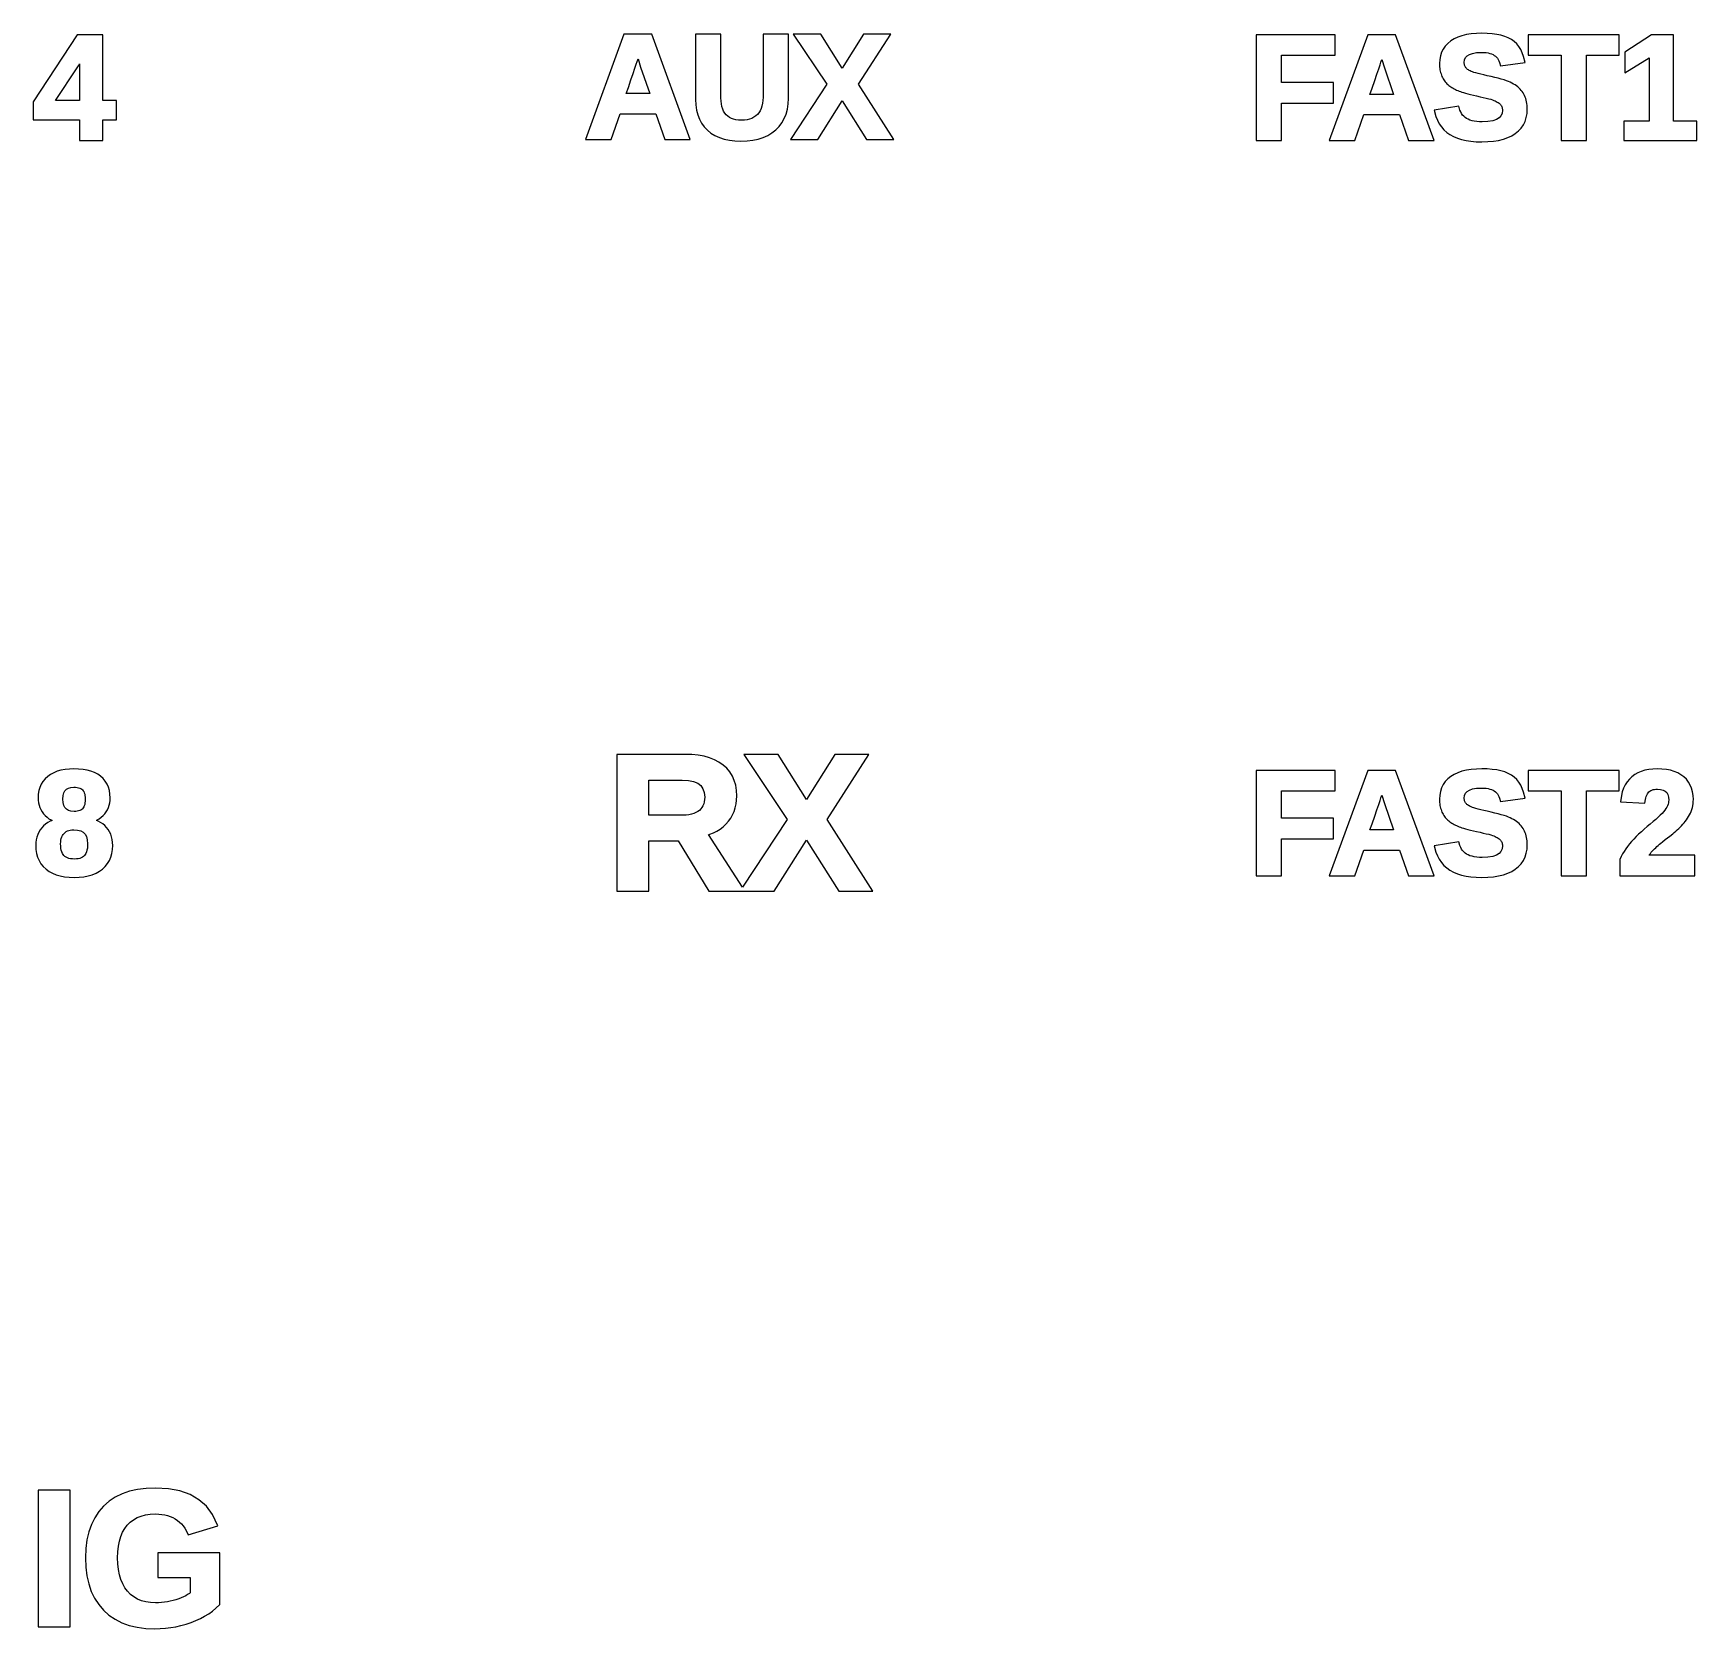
# Model space of a CAD drawing. Header units: metres. Extents: x 3 to 171, y -107 to -32.
# Drawn here: x 130.44 to 171.13, y -70.55 to -31.51 of the extents above; entities that cross this region are included whole.
import ezdxf

# ---------------------------------------------------------------- set-up
doc = ezdxf.new("R2010")
doc.units = ezdxf.units.M

msp = doc.modelspace()

# ---------------------------------------------------------------- linework, layer by layer
for p, q in [((131.509, -31.5488), (130.437, -33.1901)), ((132.14, -31.5488), (131.509, -31.5488)), ((132.14, -33.1585), (132.14, -31.5488)), ((144.888, -31.5309), (143.946, -34.1152)), ((145.572, -31.5309), (144.888, -31.5309)), ((146.511, -34.1152), (145.572, -31.5309)), ((147.261, -31.5309), (146.641, -31.5309)), ((146.641, -31.5309), (146.641, -33.1353)), ((147.261, -33.0928), (147.261, -31.5309)), ((148.911, -31.5309), (148.291, -31.5309)), ((148.291, -31.5309), (148.291, -33.075)), ((148.911, -33.1089), (148.911, -31.5309)), ((149.702, -31.5309), (149.031, -31.5309)), ((149.031, -31.5309), (149.853, -32.7589)), ((150.227, -32.365), (149.702, -31.5309)), ((150.751, -31.5309), (150.227, -32.365)), ((150.63, -32.7589), (151.416, -31.5309)), ((151.416, -31.5309), (150.751, -31.5309)), ((162.287, -31.5496), (160.355, -31.5496)), ((160.355, -31.5496), (160.355, -34.1339)), ((163.084, -31.5496), (162.141, -34.1339)), ((162.287, -32.0516), (162.287, -31.5496)), ((163.767, -31.5496), (163.084, -31.5496)), ((164.706, -34.1339), (163.767, -31.5496)), ((165.114, -31.7007), (165.042, -31.7592)), ((165.196, -31.65), (165.114, -31.7007)), ((165.287, -31.6075), (165.196, -31.65)), ((165.388, -31.573), (165.287, -31.6075)), ((165.497, -31.5464), (165.388, -31.573)), ((165.615, -31.5276), (165.497, -31.5464)), ((165.743, -31.5163), (165.615, -31.5276)), ((165.879, -31.5126), (165.743, -31.5163)), ((166.009, -31.5156), (165.879, -31.5126)), ((166.129, -31.5247), (166.009, -31.5156)), ((166.241, -31.5399), (166.129, -31.5247)), ((166.344, -31.5613), (166.241, -31.5399)), ((166.438, -31.5891), (166.344, -31.5613)), ((166.523, -31.6235), (166.438, -31.5891)), ((166.599, -31.6647), (166.523, -31.6235)), ((166.667, -31.7137), (166.599, -31.6647)), ((166.728, -31.771), (166.667, -31.7137)), ((169.238, -31.5496), (167.012, -31.5496)), ((167.012, -31.5496), (167.012, -32.0516)), ((169.238, -32.0516), (169.238, -31.5496)), ((170.03, -31.5496), (169.372, -31.9762)), ((170.564, -31.5496), (170.03, -31.5496)), ((170.564, -33.6654), (170.564, -31.5496)), ((145.225, -32.1618), (145.232, -32.1392)), ((145.232, -32.1392), (145.296, -32.3406)), ((160.975, -32.7204), (160.975, -32.0516)), ((160.975, -32.0516), (162.287, -32.0516)), ((164.862, -32.0656), (164.845, -32.1585)), ((164.89, -31.9788), (164.862, -32.0656)), ((164.929, -31.8986), (164.89, -31.9788)), ((164.98, -31.8253), (164.929, -31.8986)), ((165.042, -31.7592), (164.98, -31.8253)), ((165.454, -32.162), (165.477, -32.1094)), ((165.477, -32.1094), (165.515, -32.0663)), ((165.515, -32.0663), (165.572, -32.0309)), ((165.572, -32.0309), (165.649, -32.0039)), ((165.649, -32.0039), (165.748, -31.9869)), ((165.748, -31.9869), (165.869, -31.9811)), ((165.869, -31.9811), (165.927, -31.9827)), ((165.927, -31.9827), (165.981, -31.9874)), ((165.981, -31.9874), (166.03, -31.9951)), ((166.03, -31.9951), (166.075, -32.0057)), ((166.075, -32.0057), (166.115, -32.0191)), ((166.115, -32.0191), (166.15, -32.0351)), ((166.15, -32.0351), (166.181, -32.0537)), ((166.181, -32.0537), (166.209, -32.075)), ((166.209, -32.075), (166.234, -32.0991)), ((166.234, -32.0991), (166.256, -32.126)), ((166.256, -32.126), (166.276, -32.1559)), ((166.782, -31.8366), (166.728, -31.771)), ((166.828, -31.91), (166.782, -31.8366)), ((166.866, -31.991), (166.828, -31.91)), ((166.897, -32.0794), (166.866, -31.991)), ((166.933, -32.227), (166.897, -32.0794)), ((167.012, -32.0516), (167.814, -32.0516)), ((167.814, -32.0516), (167.814, -34.1339)), ((168.434, -32.0516), (169.238, -32.0516)), ((168.434, -34.1339), (168.434, -32.0516)), ((169.372, -31.9762), (169.372, -32.4832)), ((169.372, -32.4832), (169.968, -32.1112)), ((169.968, -32.1112), (169.968, -33.6654)), ((130.984, -33.1585), (131.51, -32.3594)), ((131.51, -32.3594), (131.543, -32.3072)), ((131.543, -32.3072), (131.57, -32.2629)), ((131.568, -32.3678), (131.567, -32.3956)), ((131.567, -32.3956), (131.567, -33.1585)), ((131.569, -32.3099), (131.568, -32.3392)), ((131.568, -32.3392), (131.568, -32.3678)), ((131.57, -32.2629), (131.569, -32.2801)), ((131.569, -32.2801), (131.569, -32.3099)), ((145.06, -32.6514), (145.114, -32.4941)), ((145.114, -32.4941), (145.157, -32.3665)), ((145.157, -32.3665), (145.19, -32.2687)), ((145.19, -32.2687), (145.213, -32.2005)), ((145.213, -32.2005), (145.225, -32.1618)), ((145.296, -32.3406), (145.518, -32.989)), ((163.255, -32.67), (163.309, -32.5128)), ((163.309, -32.5128), (163.352, -32.3852)), ((163.352, -32.3852), (163.385, -32.2874)), ((163.385, -32.2874), (163.408, -32.2192)), ((163.408, -32.2192), (163.42, -32.1805)), ((163.42, -32.1805), (163.427, -32.1579)), ((163.427, -32.1579), (163.491, -32.3593)), ((163.491, -32.3593), (163.714, -33.0077)), ((164.845, -32.1585), (164.84, -32.2564)), ((164.84, -32.2564), (164.841, -32.2964)), ((164.841, -32.2964), (164.843, -32.3344)), ((164.843, -32.3344), (164.846, -32.3713)), ((164.846, -32.3713), (164.852, -32.407)), ((164.852, -32.407), (164.858, -32.4417)), ((164.858, -32.4417), (164.867, -32.4753)), ((164.867, -32.4753), (164.877, -32.5076)), ((164.877, -32.5076), (164.888, -32.5386)), ((164.888, -32.5386), (164.9, -32.5684)), ((165.446, -32.2294), (165.454, -32.162)), ((165.447, -32.2503), (165.446, -32.2294)), ((165.449, -32.2716), (165.447, -32.2503)), ((165.453, -32.2911), (165.449, -32.2716)), ((165.459, -32.3092), (165.453, -32.2911)), ((165.466, -32.3255), (165.459, -32.3092)), ((165.475, -32.3405), (165.466, -32.3255)), ((165.485, -32.3545), (165.475, -32.3405)), ((165.497, -32.3685), (165.485, -32.3545)), ((165.512, -32.3823), (165.497, -32.3685)), ((165.528, -32.3957), (165.512, -32.3823)), ((165.547, -32.4086), (165.528, -32.3957)), ((165.567, -32.4213), (165.547, -32.4086)), ((165.59, -32.4335), (165.567, -32.4213)), ((165.615, -32.445), (165.59, -32.4335)), ((165.645, -32.4567), (165.615, -32.445)), ((165.683, -32.4696), (165.645, -32.4567)), ((165.731, -32.4839), (165.683, -32.4696)), ((165.787, -32.4991), (165.731, -32.4839)), ((165.852, -32.5154), (165.787, -32.4991)), ((165.924, -32.5324), (165.852, -32.5154)), ((166.006, -32.5505), (165.924, -32.5324)), ((166.104, -32.572), (166.006, -32.5505)), ((166.276, -32.1559), (166.293, -32.189)), ((166.293, -32.189), (166.307, -32.2257)), ((166.307, -32.2257), (166.331, -32.3092)), ((166.331, -32.3092), (166.933, -32.227)), ((144.944, -32.989), (144.996, -32.8384)), ((144.996, -32.8384), (145.06, -32.6514)), ((149.853, -32.7589), (148.96, -34.1152)), ((151.488, -34.1152), (150.63, -32.7589)), ((162.246, -32.7204), (160.975, -32.7204)), ((162.246, -33.2223), (162.246, -32.7204)), ((163.139, -33.0077), (163.191, -32.8571)), ((163.191, -32.8571), (163.255, -32.67)), ((164.9, -32.5684), (164.914, -32.5972)), ((164.914, -32.5972), (164.929, -32.6249)), ((164.929, -32.6249), (164.945, -32.6515)), ((164.945, -32.6515), (164.963, -32.677)), ((164.963, -32.677), (164.981, -32.7014)), ((164.981, -32.7014), (165.001, -32.7245)), ((165.001, -32.7245), (165.022, -32.7467)), ((165.022, -32.7467), (165.044, -32.7678)), ((165.044, -32.7678), (165.068, -32.7879)), ((165.068, -32.7879), (165.092, -32.807)), ((165.092, -32.807), (165.117, -32.8251)), ((165.117, -32.8251), (165.144, -32.8421)), ((165.144, -32.8421), (165.171, -32.858)), ((165.171, -32.858), (165.199, -32.8732)), ((165.199, -32.8732), (165.228, -32.8878)), ((165.228, -32.8878), (165.257, -32.9018)), ((165.257, -32.9018), (165.287, -32.9151)), ((165.287, -32.9151), (165.319, -32.9278)), ((165.319, -32.9278), (165.351, -32.9399)), ((165.351, -32.9399), (165.387, -32.9523)), ((165.387, -32.9523), (165.43, -32.9655)), ((166.195, -32.5931), (166.104, -32.572)), ((166.277, -32.6138), (166.195, -32.5931)), ((166.352, -32.6342), (166.277, -32.6138)), ((166.418, -32.6541), (166.352, -32.6342)), ((166.476, -32.6738), (166.418, -32.6541)), ((166.526, -32.6933), (166.476, -32.6738)), ((166.571, -32.713), (166.526, -32.6933)), ((166.613, -32.7336), (166.571, -32.713)), ((166.653, -32.7553), (166.613, -32.7336)), ((166.69, -32.778), (166.653, -32.7553)), ((166.725, -32.8019), (166.69, -32.778)), ((166.757, -32.8269), (166.725, -32.8019)), ((166.786, -32.853), (166.757, -32.8269)), ((166.813, -32.8804), (166.786, -32.853)), ((166.838, -32.9093), (166.813, -32.8804)), ((166.862, -32.9396), (166.838, -32.9093)), ((166.883, -32.9714), (166.862, -32.9396)), ((130.437, -33.1901), (130.437, -33.627)), ((131.567, -33.1585), (130.984, -33.1585)), ((132.471, -33.1585), (132.14, -33.1585)), ((132.471, -33.627), (132.471, -33.1585)), ((145.518, -32.989), (144.944, -32.989)), ((146.641, -33.1353), (146.647, -33.2674)), ((146.647, -33.2674), (146.664, -33.3922)), ((147.264, -33.1712), (147.261, -33.0928)), ((147.272, -33.2424), (147.264, -33.1712)), ((147.285, -33.3075), (147.272, -33.2424)), ((147.304, -33.3662), (147.285, -33.3075)), ((147.327, -33.4189), (147.304, -33.3662)), ((148.246, -33.3531), (148.22, -33.4074)), ((148.265, -33.2929), (148.246, -33.3531)), ((148.279, -33.2269), (148.265, -33.2929)), ((148.288, -33.1545), (148.279, -33.2269)), ((148.291, -33.075), (148.288, -33.1545)), ((148.855, -33.4895), (148.886, -33.3705)), ((148.886, -33.3705), (148.905, -33.2433)), ((148.905, -33.2433), (148.911, -33.1089)), ((149.63, -34.1152), (150.227, -33.1697)), ((150.227, -33.1697), (150.823, -34.1152)), ((160.975, -33.2223), (162.246, -33.2223)), ((160.975, -34.1339), (160.975, -33.2223)), ((163.714, -33.0077), (163.139, -33.0077)), ((165.311, -33.2975), (164.71, -33.3965)), ((165.34, -33.3912), (165.311, -33.2975)), ((165.43, -32.9655), (165.479, -32.9797)), ((165.479, -32.9797), (165.535, -32.9949)), ((165.535, -32.9949), (165.598, -33.0111)), ((165.598, -33.0111), (165.668, -33.0282)), ((165.668, -33.0282), (165.745, -33.0466)), ((165.745, -33.0466), (165.833, -33.0649)), ((165.833, -33.0649), (165.911, -33.0822)), ((165.911, -33.0822), (165.982, -33.0987)), ((165.982, -33.0987), (166.043, -33.1144)), ((166.043, -33.1144), (166.095, -33.129)), ((166.095, -33.129), (166.139, -33.1427)), ((166.139, -33.1427), (166.173, -33.1553)), ((166.173, -33.1553), (166.202, -33.1678)), ((166.202, -33.1678), (166.229, -33.1812)), ((166.229, -33.1812), (166.254, -33.1951)), ((166.254, -33.1951), (166.276, -33.2097)), ((166.276, -33.2097), (166.297, -33.225)), ((166.297, -33.225), (166.315, -33.2408)), ((166.315, -33.2408), (166.331, -33.2569)), ((166.331, -33.2569), (166.344, -33.2733)), ((166.344, -33.2733), (166.355, -33.2903)), ((166.355, -33.2903), (166.364, -33.3088)), ((166.364, -33.3088), (166.371, -33.3284)), ((166.371, -33.3284), (166.376, -33.3499)), ((166.376, -33.3499), (166.38, -33.3729)), ((166.902, -33.0047), (166.883, -32.9714)), ((166.92, -33.0393), (166.902, -33.0047)), ((166.936, -33.0754), (166.92, -33.0393)), ((166.949, -33.113), (166.936, -33.0754)), ((166.961, -33.1521), (166.949, -33.113)), ((166.97, -33.1926), (166.961, -33.1521)), ((166.977, -33.2344), (166.97, -33.1926)), ((166.983, -33.2776), (166.977, -33.2344)), ((166.981, -33.4745), (166.987, -33.3689)), ((166.986, -33.3222), (166.983, -33.2776)), ((166.987, -33.3689), (166.986, -33.3222)), ((130.437, -33.627), (131.567, -33.627)), ((131.567, -33.627), (131.567, -34.1331)), ((132.14, -33.627), (132.471, -33.627)), ((132.14, -34.1331), (132.14, -33.627)), ((144.573, -34.1152), (144.793, -33.4804)), ((144.793, -33.4804), (145.669, -33.4804)), ((145.669, -33.4804), (145.889, -34.1152)), ((146.664, -33.3922), (146.693, -33.5087)), ((146.693, -33.5087), (146.734, -33.6167)), ((146.734, -33.6167), (146.787, -33.716)), ((146.787, -33.716), (146.852, -33.8062)), ((147.355, -33.4655), (147.327, -33.4189)), ((147.388, -33.5068), (147.355, -33.4655)), ((147.426, -33.5424), (147.388, -33.5068)), ((147.468, -33.5727), (147.426, -33.5424)), ((147.516, -33.5976), (147.468, -33.5727)), ((147.569, -33.6172), (147.516, -33.5976)), ((147.628, -33.6315), (147.569, -33.6172)), ((147.692, -33.6402), (147.628, -33.6315)), ((147.763, -33.6431), (147.692, -33.6402)), ((147.835, -33.64), (147.763, -33.6431)), ((147.902, -33.631), (147.835, -33.64)), ((147.963, -33.616), (147.902, -33.631)), ((148.019, -33.5953), (147.963, -33.616)), ((148.069, -33.569), (148.019, -33.5953)), ((148.114, -33.537), (148.069, -33.569)), ((148.155, -33.4993), (148.114, -33.537)), ((148.19, -33.456), (148.155, -33.4993)), ((148.22, -33.4074), (148.19, -33.456)), ((148.685, -33.7944), (148.754, -33.7018)), ((148.754, -33.7018), (148.811, -33.6)), ((148.811, -33.6), (148.855, -33.4895)), ((162.768, -34.1339), (162.989, -33.4991)), ((162.989, -33.4991), (163.864, -33.4991)), ((163.864, -33.4991), (164.085, -34.1339)), ((164.71, -33.3965), (164.752, -33.5472)), ((164.752, -33.5472), (164.788, -33.6397)), ((164.788, -33.6397), (164.833, -33.7251)), ((164.833, -33.7251), (164.886, -33.8033)), ((165.358, -33.4365), (165.34, -33.3912)), ((165.38, -33.477), (165.358, -33.4365)), ((165.405, -33.5132), (165.38, -33.477)), ((165.434, -33.5452), (165.405, -33.5132)), ((165.466, -33.5733), (165.434, -33.5452)), ((165.501, -33.5976), (165.466, -33.5733)), ((165.541, -33.6187), (165.501, -33.5976)), ((165.586, -33.6369), (165.541, -33.6187)), ((165.636, -33.652), (165.586, -33.6369)), ((165.691, -33.6639), (165.636, -33.652)), ((165.751, -33.6725), (165.691, -33.6639)), ((165.816, -33.6777), (165.751, -33.6725)), ((165.885, -33.6794), (165.816, -33.6777)), ((166.025, -33.6729), (165.885, -33.6794)), ((166.141, -33.6537), (166.025, -33.6729)), ((166.232, -33.623), (166.141, -33.6537)), ((166.299, -33.5822), (166.232, -33.623)), ((166.344, -33.5326), (166.299, -33.5822)), ((166.371, -33.4723), (166.344, -33.5326)), ((166.381, -33.396), (166.371, -33.4723)), ((166.38, -33.3729), (166.381, -33.396)), ((166.838, -33.833), (166.892, -33.7542)), ((166.892, -33.7542), (166.934, -33.6679)), ((166.934, -33.6679), (166.963, -33.5745)), ((166.963, -33.5745), (166.981, -33.4745)), ((169.968, -33.6654), (169.353, -33.6654)), ((169.353, -33.6654), (169.353, -34.1339)), ((171.133, -33.6654), (170.564, -33.6654)), ((171.133, -34.1339), (171.133, -33.6654)), ((131.567, -34.1331), (132.14, -34.1331)), ((143.946, -34.1152), (144.573, -34.1152)), ((145.889, -34.1152), (146.511, -34.1152)), ((146.852, -33.8062), (146.929, -33.887)), ((146.929, -33.887), (147.017, -33.9576)), ((147.017, -33.9576), (147.115, -34.017)), ((147.115, -34.017), (147.223, -34.0655)), ((147.223, -34.0655), (147.34, -34.1029)), ((147.34, -34.1029), (147.467, -34.1294)), ((147.467, -34.1294), (147.603, -34.1452)), ((147.603, -34.1452), (147.749, -34.1505)), ((147.749, -34.1505), (147.899, -34.145)), ((147.899, -34.145), (148.04, -34.1286)), ((148.04, -34.1286), (148.171, -34.1011)), ((148.171, -34.1011), (148.293, -34.0623)), ((148.293, -34.0623), (148.406, -34.0122)), ((148.406, -34.0122), (148.509, -33.9507)), ((148.509, -33.9507), (148.603, -33.8778)), ((148.603, -33.8778), (148.685, -33.7944)), ((148.96, -34.1152), (149.63, -34.1152)), ((150.823, -34.1152), (151.488, -34.1152)), ((160.355, -34.1339), (160.975, -34.1339)), ((162.141, -34.1339), (162.768, -34.1339)), ((164.085, -34.1339), (164.706, -34.1339)), ((164.886, -33.8033), (164.948, -33.8741)), ((164.948, -33.8741), (165.018, -33.9371)), ((165.018, -33.9371), (165.096, -33.9923)), ((165.096, -33.9923), (165.182, -34.0398)), ((165.182, -34.0398), (165.277, -34.0797)), ((165.277, -34.0797), (165.38, -34.1122)), ((165.38, -34.1122), (165.491, -34.1372)), ((165.491, -34.1372), (165.61, -34.155)), ((165.61, -34.155), (165.737, -34.1656)), ((165.737, -34.1656), (165.872, -34.1691)), ((165.872, -34.1691), (166.019, -34.1651)), ((166.019, -34.1651), (166.157, -34.153)), ((166.157, -34.153), (166.284, -34.1327)), ((166.284, -34.1327), (166.402, -34.1041)), ((166.402, -34.1041), (166.51, -34.067)), ((166.51, -34.067), (166.607, -34.0213)), ((166.607, -34.0213), (166.695, -33.9668)), ((166.695, -33.9668), (166.772, -33.9039)), ((166.772, -33.9039), (166.838, -33.833)), ((167.814, -34.1339), (168.434, -34.1339)), ((169.353, -34.1339), (171.133, -34.1339)), ((146.387, -49.1577), (144.713, -49.1577)), ((144.713, -49.1577), (144.713, -52.5063)), ((146.55, -49.1629), (146.387, -49.1577)), ((146.703, -49.1786), (146.55, -49.1629)), ((146.847, -49.2049), (146.703, -49.1786)), ((146.979, -49.2419), (146.847, -49.2049)), ((147.102, -49.2898), (146.979, -49.2419)), ((148.66, -49.1577), (147.82, -49.1577)), ((147.82, -49.1577), (148.884, -50.7481)), ((149.354, -50.2619), (148.66, -49.1577)), ((150.048, -49.1577), (149.354, -50.2619)), ((149.863, -50.748), (150.882, -49.1577)), ((150.882, -49.1577), (150.048, -49.1577)), ((130.938, -49.6073), (130.86, -49.6497)), ((131.023, -49.5729), (130.938, -49.6073)), ((131.115, -49.5463), (131.023, -49.5729)), ((131.214, -49.5275), (131.115, -49.5463)), ((131.32, -49.5163), (131.214, -49.5275)), ((131.432, -49.5126), (131.32, -49.5163)), ((131.547, -49.5162), (131.432, -49.5126)), ((131.655, -49.5271), (131.547, -49.5162)), ((131.755, -49.5454), (131.655, -49.5271)), ((131.848, -49.5712), (131.755, -49.5454)), ((131.934, -49.6048), (131.848, -49.5712)), ((132.013, -49.6461), (131.934, -49.6048)), ((132.083, -49.6953), (132.013, -49.6461)), ((147.213, -49.3487), (147.102, -49.2898)), ((147.314, -49.4186), (147.213, -49.3487)), ((147.403, -49.499), (147.314, -49.4186)), ((147.478, -49.5892), (147.403, -49.499)), ((147.54, -49.6889), (147.478, -49.5892)), ((162.287, -49.5496), (160.355, -49.5496)), ((160.355, -49.5496), (160.355, -52.1339)), ((163.084, -49.5496), (162.141, -52.1339)), ((162.287, -50.0516), (162.287, -49.5496)), ((163.767, -49.5496), (163.084, -49.5496)), ((164.706, -52.1339), (163.767, -49.5496)), ((165.287, -49.6075), (165.196, -49.65)), ((165.388, -49.573), (165.287, -49.6075)), ((165.497, -49.5464), (165.388, -49.573)), ((165.615, -49.5276), (165.497, -49.5464)), ((165.743, -49.5163), (165.615, -49.5276)), ((165.879, -49.5126), (165.743, -49.5163)), ((166.009, -49.5156), (165.879, -49.5126)), ((166.129, -49.5247), (166.009, -49.5156)), ((166.241, -49.5399), (166.129, -49.5247)), ((166.344, -49.5613), (166.241, -49.5399)), ((166.438, -49.5891), (166.344, -49.5613)), ((166.523, -49.6235), (166.438, -49.5891)), ((166.599, -49.6647), (166.523, -49.6235)), ((169.238, -49.5496), (167.012, -49.5496)), ((167.012, -49.5496), (167.012, -50.0516)), ((169.238, -50.0516), (169.238, -49.5496)), ((169.694, -49.6104), (169.618, -49.6541)), ((169.777, -49.5749), (169.694, -49.6104)), ((169.866, -49.5475), (169.777, -49.5749)), ((169.961, -49.528), (169.866, -49.5475)), ((170.061, -49.5164), (169.961, -49.528)), ((170.168, -49.5126), (170.061, -49.5164)), ((170.283, -49.5164), (170.168, -49.5126)), ((170.39, -49.5281), (170.283, -49.5164)), ((170.49, -49.5477), (170.39, -49.5281)), ((170.583, -49.5753), (170.49, -49.5477)), ((170.669, -49.6112), (170.583, -49.5753)), ((170.747, -49.6553), (170.669, -49.6112)), ((130.574, -50.0452), (130.56, -50.1303)), ((130.598, -49.965), (130.574, -50.0452)), ((130.632, -49.8901), (130.598, -49.965)), ((130.675, -49.8208), (130.632, -49.8901)), ((130.728, -49.7574), (130.675, -49.8208)), ((130.79, -49.7001), (130.728, -49.7574)), ((130.86, -49.6497), (130.79, -49.7001)), ((131.185, -50.1016), (131.211, -50.0503)), ((131.211, -50.0503), (131.248, -50.0119)), ((131.248, -50.0119), (131.295, -49.984)), ((131.295, -49.984), (131.356, -49.9663)), ((131.356, -49.9663), (131.433, -49.96)), ((131.433, -49.96), (131.474, -49.9615)), ((131.474, -49.9615), (131.511, -49.966)), ((131.511, -49.966), (131.544, -49.9733)), ((131.544, -49.9733), (131.574, -49.9831)), ((131.574, -49.9831), (131.6, -49.9955)), ((131.6, -49.9955), (131.622, -50.0101)), ((131.622, -50.0101), (131.642, -50.0271)), ((131.642, -50.0271), (131.658, -50.0469)), ((131.658, -50.0469), (131.673, -50.0701)), ((132.146, -49.7519), (132.083, -49.6953)), ((132.198, -49.8153), (132.146, -49.7519)), ((132.242, -49.8852), (132.198, -49.8153)), ((132.275, -49.9613), (132.242, -49.8852)), ((132.299, -50.0433), (132.275, -49.9613)), ((132.313, -50.1308), (132.299, -50.0433)), ((145.493, -50.6448), (145.493, -49.7857)), ((145.493, -49.7857), (146.313, -49.7857)), ((146.313, -49.7857), (146.467, -49.7949)), ((146.467, -49.7949), (146.593, -49.8217)), ((146.593, -49.8217), (146.692, -49.865)), ((146.692, -49.865), (146.767, -49.9234)), ((146.767, -49.9234), (146.82, -49.9977)), ((146.82, -49.9977), (146.853, -50.0904)), ((147.588, -49.7978), (147.54, -49.6889)), ((147.622, -49.9154), (147.588, -49.7978)), ((147.642, -50.0415), (147.622, -49.9154)), ((147.649, -50.1758), (147.642, -50.0415)), ((160.975, -50.7204), (160.975, -50.0516)), ((160.975, -50.0516), (162.287, -50.0516)), ((164.89, -49.9788), (164.862, -50.0656)), ((164.929, -49.8986), (164.89, -49.9788)), ((164.98, -49.8253), (164.929, -49.8986)), ((165.042, -49.7592), (164.98, -49.8253)), ((165.114, -49.7007), (165.042, -49.7592)), ((165.196, -49.65), (165.114, -49.7007)), ((165.515, -50.0663), (165.572, -50.0309)), ((165.572, -50.0309), (165.649, -50.0039)), ((165.649, -50.0039), (165.748, -49.9869)), ((165.748, -49.9869), (165.869, -49.9811)), ((165.869, -49.9811), (165.927, -49.9827)), ((165.927, -49.9827), (165.981, -49.9874)), ((165.981, -49.9874), (166.03, -49.9951)), ((166.03, -49.9951), (166.075, -50.0057)), ((166.075, -50.0057), (166.115, -50.0191)), ((166.115, -50.0191), (166.15, -50.0351)), ((166.15, -50.0351), (166.181, -50.0537)), ((166.181, -50.0537), (166.209, -50.075)), ((166.667, -49.7137), (166.599, -49.6647)), ((166.728, -49.771), (166.667, -49.7137)), ((166.782, -49.8366), (166.728, -49.771)), ((166.828, -49.91), (166.782, -49.8366)), ((166.866, -49.991), (166.828, -49.91)), ((166.897, -50.0794), (166.866, -49.991)), ((167.012, -50.0516), (167.814, -50.0516)), ((167.814, -50.0516), (167.814, -52.1339)), ((168.434, -50.0516), (169.238, -50.0516)), ((168.434, -52.1339), (168.434, -50.0516)), ((169.344, -49.9857), (169.312, -50.0725)), ((169.383, -49.9054), (169.344, -49.9857)), ((169.431, -49.8319), (169.383, -49.9054)), ((169.485, -49.7653), (169.431, -49.8319)), ((169.548, -49.7059), (169.485, -49.7653)), ((169.618, -49.6541), (169.548, -49.7059)), ((169.986, -50.0599), (170.009, -50.0445)), ((170.009, -50.0445), (170.034, -50.0316)), ((170.034, -50.0316), (170.064, -50.0213)), ((170.064, -50.0213), (170.096, -50.0138)), ((170.096, -50.0138), (170.132, -50.0092)), ((170.132, -50.0092), (170.171, -50.0076)), ((170.171, -50.0076), (170.25, -50.0137)), ((170.25, -50.0137), (170.313, -50.0307)), ((170.313, -50.0307), (170.361, -50.0575)), ((170.818, -49.7078), (170.747, -49.6553)), ((170.88, -49.7679), (170.818, -49.7078)), ((170.932, -49.8346), (170.88, -49.7679)), ((170.975, -49.908), (170.932, -49.8346)), ((171.008, -49.9875), (170.975, -49.908)), ((171.032, -50.073), (171.008, -49.9875)), ((130.56, -50.1303), (130.555, -50.22)), ((130.555, -50.22), (130.558, -50.2817)), ((130.558, -50.2817), (130.566, -50.3414)), ((130.566, -50.3414), (130.58, -50.3993)), ((130.58, -50.3993), (130.599, -50.4551)), ((130.599, -50.4551), (130.624, -50.5088)), ((131.162, -50.2503), (131.167, -50.1681)), ((131.168, -50.3369), (131.162, -50.2503)), ((131.167, -50.1681), (131.185, -50.1016)), ((131.185, -50.4071), (131.168, -50.3369)), ((131.213, -50.4614), (131.185, -50.4071)), ((131.249, -50.502), (131.213, -50.4614)), ((131.673, -50.4447), (131.659, -50.4688)), ((131.673, -50.0701), (131.685, -50.0974)), ((131.685, -50.4159), (131.673, -50.4447)), ((131.685, -50.0974), (131.695, -50.129)), ((131.695, -50.382), (131.685, -50.4159)), ((131.695, -50.129), (131.702, -50.1648)), ((131.702, -50.3431), (131.695, -50.382)), ((131.702, -50.1648), (131.707, -50.2055)), ((131.707, -50.299), (131.702, -50.3431)), ((131.707, -50.2055), (131.708, -50.2504)), ((131.708, -50.2504), (131.707, -50.299)), ((132.25, -50.5114), (132.274, -50.458)), ((132.274, -50.458), (132.294, -50.4024)), ((132.294, -50.4024), (132.307, -50.3448)), ((132.307, -50.3448), (132.315, -50.2852)), ((132.318, -50.2236), (132.313, -50.1308)), ((132.315, -50.2852), (132.318, -50.2236)), ((146.797, -50.4557), (146.768, -50.4936)), ((146.821, -50.4141), (146.797, -50.4557)), ((146.839, -50.3682), (146.821, -50.4141)), ((146.853, -50.318), (146.839, -50.3682)), ((146.853, -50.0904), (146.864, -50.205)), ((146.861, -50.2633), (146.853, -50.318)), ((146.864, -50.205), (146.861, -50.2633)), ((147.611, -50.4647), (147.632, -50.3721)), ((147.632, -50.3721), (147.645, -50.2759)), ((147.645, -50.2759), (147.649, -50.1758)), ((163.309, -50.5128), (163.352, -50.3852)), ((163.352, -50.3852), (163.385, -50.2874)), ((163.385, -50.2874), (163.408, -50.2192)), ((163.408, -50.2192), (163.42, -50.1805)), ((163.42, -50.1805), (163.427, -50.1579)), ((163.427, -50.1579), (163.491, -50.3593)), ((163.491, -50.3593), (163.714, -51.0077)), ((164.845, -50.1585), (164.84, -50.2564)), ((164.84, -50.2564), (164.841, -50.2964)), ((164.841, -50.2964), (164.843, -50.3344)), ((164.843, -50.3344), (164.846, -50.3713)), ((164.862, -50.0656), (164.845, -50.1585)), ((164.846, -50.3713), (164.852, -50.407)), ((164.852, -50.407), (164.858, -50.4417)), ((164.858, -50.4417), (164.867, -50.4753)), ((165.446, -50.2294), (165.454, -50.162)), ((165.447, -50.2503), (165.446, -50.2294)), ((165.449, -50.2716), (165.447, -50.2503)), ((165.453, -50.2911), (165.449, -50.2716)), ((165.459, -50.3092), (165.453, -50.2911)), ((165.454, -50.162), (165.477, -50.1094)), ((165.466, -50.3255), (165.459, -50.3092)), ((165.475, -50.3405), (165.466, -50.3255)), ((165.485, -50.3545), (165.475, -50.3405)), ((165.477, -50.1094), (165.515, -50.0663)), ((165.497, -50.3685), (165.485, -50.3545)), ((165.512, -50.3823), (165.497, -50.3685)), ((165.528, -50.3957), (165.512, -50.3823)), ((165.547, -50.4086), (165.528, -50.3957)), ((165.567, -50.4213), (165.547, -50.4086)), ((165.59, -50.4335), (165.567, -50.4213)), ((165.615, -50.445), (165.59, -50.4335)), ((165.645, -50.4567), (165.615, -50.445)), ((165.683, -50.4696), (165.645, -50.4567)), ((166.209, -50.075), (166.234, -50.0991)), ((166.234, -50.0991), (166.256, -50.126)), ((166.256, -50.126), (166.276, -50.1559)), ((166.276, -50.1559), (166.293, -50.189)), ((166.293, -50.189), (166.307, -50.2257)), ((166.307, -50.2257), (166.331, -50.3092)), ((166.331, -50.3092), (166.933, -50.227)), ((166.933, -50.227), (166.897, -50.0794)), ((169.289, -50.1657), (169.264, -50.3182)), ((169.264, -50.3182), (169.862, -50.352)), ((169.312, -50.0725), (169.289, -50.1657)), ((169.862, -50.352), (169.878, -50.2628)), ((169.878, -50.2628), (169.888, -50.2226)), ((169.888, -50.2226), (169.9, -50.1862)), ((169.9, -50.1862), (169.914, -50.1538)), ((169.914, -50.1538), (169.929, -50.1249)), ((169.929, -50.1249), (169.946, -50.0999)), ((169.946, -50.0999), (169.965, -50.0783)), ((169.965, -50.0783), (169.986, -50.0599)), ((170.361, -50.0575), (170.398, -50.094)), ((170.401, -50.4495), (170.379, -50.4851)), ((170.398, -50.094), (170.425, -50.1422)), ((170.418, -50.4146), (170.401, -50.4495)), ((170.431, -50.3805), (170.418, -50.4146)), ((170.425, -50.1422), (170.442, -50.2045)), ((170.441, -50.3471), (170.431, -50.3805)), ((170.446, -50.3144), (170.441, -50.3471)), ((170.442, -50.2045), (170.448, -50.2824)), ((170.448, -50.2824), (170.446, -50.3144)), ((171.013, -50.5086), (171.026, -50.4616)), ((171.026, -50.4616), (171.037, -50.4133)), ((171.046, -50.1641), (171.032, -50.073)), ((171.037, -50.4133), (171.045, -50.3638)), ((171.045, -50.3638), (171.049, -50.3129)), ((171.05, -50.2603), (171.046, -50.1641)), ((171.049, -50.3129), (171.05, -50.2603)), ((130.624, -50.5088), (130.654, -50.5602)), ((130.654, -50.5602), (130.69, -50.6094)), ((130.69, -50.6094), (130.73, -50.655)), ((130.74, -50.8637), (130.691, -50.9062)), ((130.73, -50.655), (130.773, -50.696)), ((130.793, -50.8268), (130.74, -50.8637)), ((130.773, -50.696), (130.82, -50.732)), ((130.851, -50.7954), (130.793, -50.8268)), ((130.82, -50.732), (130.871, -50.7632)), ((130.897, -50.7758), (130.851, -50.7954)), ((130.871, -50.7632), (130.897, -50.7758)), ((131.297, -50.5312), (131.249, -50.502)), ((131.359, -50.5497), (131.297, -50.5312)), ((131.437, -50.5563), (131.359, -50.5497)), ((131.476, -50.5548), (131.437, -50.5563)), ((131.513, -50.5503), (131.476, -50.5548)), ((131.546, -50.5429), (131.513, -50.5503)), ((131.575, -50.533), (131.546, -50.5429)), ((131.601, -50.5206), (131.575, -50.533)), ((131.623, -50.5058), (131.601, -50.5206)), ((131.642, -50.4888), (131.623, -50.5058)), ((131.659, -50.4688), (131.642, -50.4888)), ((131.98, -50.7727), (132.001, -50.7628)), ((132.024, -50.7905), (131.98, -50.7727)), ((132.001, -50.7628), (132.053, -50.7324)), ((132.082, -50.821), (132.024, -50.7905)), ((132.053, -50.7324), (132.101, -50.697)), ((132.136, -50.8569), (132.082, -50.821)), ((132.101, -50.697), (132.145, -50.6565)), ((132.186, -50.8982), (132.136, -50.8569)), ((132.145, -50.6565), (132.185, -50.6113)), ((132.185, -50.6113), (132.22, -50.5625)), ((132.22, -50.5625), (132.25, -50.5114)), ((146.332, -50.6448), (145.493, -50.6448)), ((146.408, -50.6423), (146.332, -50.6448)), ((146.478, -50.6348), (146.408, -50.6423)), ((146.541, -50.6225), (146.478, -50.6348)), ((146.598, -50.6055), (146.541, -50.6225)), ((146.649, -50.584), (146.598, -50.6055)), ((146.694, -50.5582), (146.649, -50.584)), ((146.733, -50.528), (146.694, -50.5582)), ((146.768, -50.4936), (146.733, -50.528)), ((147.316, -50.9309), (147.383, -50.8671)), ((147.383, -50.8671), (147.444, -50.796)), ((147.444, -50.796), (147.499, -50.7193)), ((147.499, -50.7193), (147.545, -50.6384)), ((147.545, -50.6384), (147.582, -50.5535)), ((147.582, -50.5535), (147.611, -50.4647)), ((148.884, -50.7481), (147.79, -52.4097)), ((150.976, -52.5063), (149.863, -50.748)), ((162.246, -50.7204), (160.975, -50.7204)), ((162.246, -51.2223), (162.246, -50.7204)), ((163.139, -51.0077), (163.191, -50.8571)), ((163.191, -50.8571), (163.255, -50.67)), ((163.255, -50.67), (163.309, -50.5128)), ((164.867, -50.4753), (164.877, -50.5076)), ((164.877, -50.5076), (164.888, -50.5386)), ((164.888, -50.5386), (164.9, -50.5684)), ((164.9, -50.5684), (164.914, -50.5972)), ((164.914, -50.5972), (164.929, -50.6249)), ((164.929, -50.6249), (164.945, -50.6515)), ((164.945, -50.6515), (164.963, -50.677)), ((164.963, -50.677), (164.981, -50.7014)), ((164.981, -50.7014), (165.001, -50.7245)), ((165.001, -50.7245), (165.022, -50.7467)), ((165.022, -50.7467), (165.044, -50.7678)), ((165.044, -50.7678), (165.068, -50.7879)), ((165.068, -50.7879), (165.092, -50.807)), ((165.092, -50.807), (165.117, -50.8251)), ((165.117, -50.8251), (165.144, -50.8421)), ((165.144, -50.8421), (165.171, -50.858)), ((165.171, -50.858), (165.199, -50.8732)), ((165.731, -50.4839), (165.683, -50.4696)), ((165.787, -50.4991), (165.731, -50.4839)), ((165.852, -50.5154), (165.787, -50.4991)), ((165.924, -50.5324), (165.852, -50.5154)), ((166.006, -50.5505), (165.924, -50.5324)), ((166.104, -50.572), (166.006, -50.5505)), ((166.195, -50.5931), (166.104, -50.572)), ((166.277, -50.6138), (166.195, -50.5931)), ((166.352, -50.6342), (166.277, -50.6138)), ((166.418, -50.6541), (166.352, -50.6342)), ((166.476, -50.6738), (166.418, -50.6541)), ((166.526, -50.6933), (166.476, -50.6738)), ((166.571, -50.713), (166.526, -50.6933)), ((166.613, -50.7336), (166.571, -50.713)), ((166.653, -50.7553), (166.613, -50.7336)), ((166.69, -50.778), (166.653, -50.7553)), ((166.725, -50.8019), (166.69, -50.778)), ((166.757, -50.8269), (166.725, -50.8019)), ((166.786, -50.853), (166.757, -50.8269)), ((166.813, -50.8804), (166.786, -50.853)), ((169.995, -50.8623), (169.919, -50.9252)), ((170.066, -50.8036), (169.995, -50.8623)), ((170.13, -50.7485), (170.066, -50.8036)), ((170.188, -50.6964), (170.13, -50.7485)), ((170.239, -50.6476), (170.188, -50.6964)), ((170.284, -50.6019), (170.239, -50.6476)), ((170.322, -50.5602), (170.284, -50.6019)), ((170.353, -50.5214), (170.322, -50.5602)), ((170.379, -50.4851), (170.353, -50.5214)), ((170.76, -50.9046), (170.793, -50.8699)), ((170.793, -50.8699), (170.824, -50.8341)), ((170.824, -50.8341), (170.853, -50.7972)), ((170.853, -50.7972), (170.881, -50.7593)), ((170.881, -50.7593), (170.908, -50.7205)), ((170.908, -50.7205), (170.932, -50.6807)), ((170.932, -50.6807), (170.955, -50.64)), ((170.955, -50.64), (170.977, -50.598)), ((170.977, -50.598), (170.996, -50.5542)), ((170.996, -50.5542), (171.013, -50.5086)), ((130.509, -51.2486), (130.5, -51.3166)), ((130.524, -51.1834), (130.509, -51.2486)), ((130.546, -51.1211), (130.524, -51.1834)), ((130.573, -51.0621), (130.546, -51.1211)), ((130.607, -51.0063), (130.573, -51.0621)), ((130.646, -50.9541), (130.607, -51.0063)), ((130.691, -50.9062), (130.646, -50.9541)), ((131.109, -51.3012), (131.114, -51.2561)), ((131.114, -51.2561), (131.123, -51.2152)), ((131.123, -51.2152), (131.135, -51.1784)), ((131.135, -51.1784), (131.15, -51.1454)), ((131.15, -51.1454), (131.168, -51.1161)), ((131.168, -51.1161), (131.189, -51.0903)), ((131.189, -51.0903), (131.214, -51.0677)), ((131.214, -51.0677), (131.241, -51.0487)), ((131.241, -51.0487), (131.271, -51.0329)), ((131.271, -51.0329), (131.305, -51.0204)), ((131.305, -51.0204), (131.342, -51.0112)), ((131.342, -51.0112), (131.383, -51.0056)), ((131.383, -51.0056), (131.428, -51.0038)), ((131.428, -51.0038), (131.523, -51.0111)), ((131.523, -51.0111), (131.6, -51.0321)), ((131.6, -51.0321), (131.66, -51.0655)), ((131.66, -51.0655), (131.705, -51.1113)), ((131.705, -51.1113), (131.738, -51.1714)), ((131.738, -51.1714), (131.759, -51.2486)), ((131.759, -51.2486), (131.767, -51.3445)), ((132.231, -50.9448), (132.186, -50.8982)), ((132.271, -50.9961), (132.231, -50.9448)), ((132.304, -51.0516), (132.271, -50.9961)), ((132.332, -51.1109), (132.304, -51.0516)), ((132.353, -51.174), (132.332, -51.1109)), ((132.368, -51.2406), (132.353, -51.174)), ((132.377, -51.3105), (132.368, -51.2406)), ((145.493, -51.2728), (146.213, -51.2728)), ((145.493, -52.5063), (145.493, -51.2728)), ((146.213, -51.2728), (146.967, -52.5063)), ((146.96, -51.1211), (146.989, -51.113)), ((147.79, -52.4097), (146.96, -51.1211)), ((146.989, -51.113), (147.079, -51.0786)), ((147.079, -51.0786), (147.164, -51.0368)), ((147.164, -51.0368), (147.243, -50.9875)), ((147.243, -50.9875), (147.316, -50.9309)), ((148.566, -52.5063), (149.354, -51.2565)), ((149.354, -51.2565), (150.143, -52.5063)), ((160.975, -51.2223), (162.246, -51.2223)), ((160.975, -52.1339), (160.975, -51.2223)), ((163.714, -51.0077), (163.139, -51.0077)), ((165.199, -50.8732), (165.228, -50.8878)), ((165.228, -50.8878), (165.257, -50.9018)), ((165.257, -50.9018), (165.287, -50.9151)), ((165.287, -50.9151), (165.319, -50.9278)), ((165.319, -50.9278), (165.351, -50.9399)), ((165.351, -50.9399), (165.387, -50.9523)), ((165.387, -50.9523), (165.43, -50.9655)), ((165.43, -50.9655), (165.479, -50.9797)), ((165.479, -50.9797), (165.535, -50.9949)), ((165.535, -50.9949), (165.598, -51.0111)), ((165.598, -51.0111), (165.668, -51.0282)), ((165.668, -51.0282), (165.745, -51.0466)), ((165.745, -51.0466), (165.833, -51.0649)), ((165.833, -51.0649), (165.911, -51.0822)), ((165.911, -51.0822), (165.982, -51.0987)), ((165.982, -51.0987), (166.043, -51.1144)), ((166.043, -51.1144), (166.095, -51.129)), ((166.095, -51.129), (166.139, -51.1427)), ((166.139, -51.1427), (166.173, -51.1553)), ((166.173, -51.1553), (166.202, -51.1678)), ((166.202, -51.1678), (166.229, -51.1812)), ((166.229, -51.1812), (166.254, -51.1951)), ((166.254, -51.1951), (166.276, -51.2097)), ((166.276, -51.2097), (166.297, -51.225)), ((166.297, -51.225), (166.315, -51.2408)), ((166.315, -51.2408), (166.331, -51.2569)), ((166.331, -51.2569), (166.344, -51.2733)), ((166.344, -51.2733), (166.355, -51.2903)), ((166.838, -50.9093), (166.813, -50.8804)), ((166.862, -50.9396), (166.838, -50.9093)), ((166.883, -50.9714), (166.862, -50.9396)), ((166.902, -51.0047), (166.883, -50.9714)), ((166.92, -51.0393), (166.902, -51.0047)), ((166.936, -51.0754), (166.92, -51.0393)), ((166.949, -51.113), (166.936, -51.0754)), ((166.961, -51.1521), (166.949, -51.113)), ((166.97, -51.1926), (166.961, -51.1521)), ((166.977, -51.2344), (166.97, -51.1926)), ((166.983, -51.2776), (166.977, -51.2344)), ((169.593, -51.2315), (169.539, -51.2909)), ((169.651, -51.1715), (169.593, -51.2315)), ((169.712, -51.1109), (169.651, -51.1715)), ((169.778, -51.0497), (169.712, -51.1109)), ((169.847, -50.9877), (169.778, -51.0497)), ((169.919, -50.9252), (169.847, -50.9877)), ((170.293, -51.3013), (170.364, -51.2445)), ((170.364, -51.2445), (170.473, -51.1577)), ((170.473, -51.1577), (170.548, -51.0985)), ((170.548, -51.0985), (170.585, -51.0679)), ((170.585, -51.0679), (170.622, -51.0366)), ((170.622, -51.0366), (170.658, -51.0045)), ((170.658, -51.0045), (170.693, -50.9719)), ((170.693, -50.9719), (170.727, -50.9385)), ((170.727, -50.9385), (170.76, -50.9046)), ((130.5, -51.3166), (130.497, -51.3876)), ((130.497, -51.3876), (130.502, -51.4887)), ((130.502, -51.4887), (130.517, -51.5841)), ((130.517, -51.5841), (130.543, -51.6735)), ((130.543, -51.6735), (130.579, -51.7567)), ((131.107, -51.3506), (131.109, -51.3012)), ((131.109, -51.407), (131.107, -51.3506)), ((131.114, -51.4583), (131.109, -51.407)), ((131.123, -51.5042), (131.114, -51.4583)), ((131.135, -51.5446), (131.123, -51.5042)), ((131.15, -51.5798), (131.135, -51.5446)), ((131.168, -51.6097), (131.15, -51.5798)), ((131.188, -51.6351), (131.168, -51.6097)), ((131.212, -51.6568), (131.188, -51.6351)), ((131.24, -51.6754), (131.212, -51.6568)), ((131.271, -51.691), (131.24, -51.6754)), ((131.64, -51.6758), (131.61, -51.6911)), ((131.666, -51.6574), (131.64, -51.6758)), ((131.689, -51.636), (131.666, -51.6574)), ((131.708, -51.6106), (131.689, -51.636)), ((131.725, -51.5802), (131.708, -51.6106)), ((131.74, -51.5444), (131.725, -51.5802)), ((131.751, -51.5026), (131.74, -51.5444)), ((131.76, -51.4552), (131.751, -51.5026)), ((131.765, -51.4021), (131.76, -51.4552)), ((131.767, -51.3445), (131.765, -51.4021)), ((132.299, -51.7546), (132.335, -51.6711)), ((132.335, -51.6711), (132.36, -51.5813)), ((132.36, -51.5813), (132.375, -51.4855)), ((132.375, -51.4855), (132.38, -51.3841)), ((132.38, -51.3841), (132.377, -51.3105)), ((162.768, -52.1339), (162.989, -51.4991)), ((162.989, -51.4991), (163.864, -51.4991)), ((163.864, -51.4991), (164.085, -52.1339)), ((165.311, -51.2975), (164.71, -51.3965)), ((164.71, -51.3965), (164.752, -51.5472)), ((164.752, -51.5472), (164.788, -51.6397)), ((164.788, -51.6397), (164.833, -51.7251)), ((165.34, -51.3912), (165.311, -51.2975)), ((165.358, -51.4365), (165.34, -51.3912)), ((165.38, -51.477), (165.358, -51.4365)), ((165.405, -51.5132), (165.38, -51.477)), ((165.434, -51.5452), (165.405, -51.5132)), ((165.466, -51.5733), (165.434, -51.5452)), ((165.501, -51.5976), (165.466, -51.5733)), ((165.541, -51.6187), (165.501, -51.5976)), ((165.586, -51.6369), (165.541, -51.6187)), ((165.636, -51.652), (165.586, -51.6369)), ((165.691, -51.6639), (165.636, -51.652)), ((165.751, -51.6725), (165.691, -51.6639)), ((165.816, -51.6777), (165.751, -51.6725)), ((165.885, -51.6794), (165.816, -51.6777)), ((166.025, -51.6729), (165.885, -51.6794)), ((166.141, -51.6537), (166.025, -51.6729)), ((166.232, -51.623), (166.141, -51.6537)), ((166.299, -51.5822), (166.232, -51.623)), ((166.344, -51.5326), (166.299, -51.5822)), ((166.371, -51.4723), (166.344, -51.5326)), ((166.355, -51.2903), (166.364, -51.3088)), ((166.364, -51.3088), (166.371, -51.3284)), ((166.371, -51.3284), (166.376, -51.3499)), ((166.381, -51.396), (166.371, -51.4723)), ((166.376, -51.3499), (166.38, -51.3729)), ((166.38, -51.3729), (166.381, -51.396)), ((166.892, -51.7542), (166.934, -51.6679)), ((166.934, -51.6679), (166.963, -51.5745)), ((166.963, -51.5745), (166.981, -51.4745)), ((166.981, -51.4745), (166.987, -51.3689)), ((166.986, -51.3222), (166.983, -51.2776)), ((166.987, -51.3689), (166.986, -51.3222)), ((169.286, -51.6565), (169.251, -51.7286)), ((169.319, -51.5942), (169.286, -51.6565)), ((169.357, -51.5324), (169.319, -51.5942)), ((169.397, -51.4712), (169.357, -51.5324)), ((169.441, -51.4105), (169.397, -51.4712)), ((169.489, -51.3504), (169.441, -51.4105)), ((169.539, -51.2909), (169.489, -51.3504)), ((169.969, -51.6266), (169.98, -51.6085)), ((171.089, -51.6266), (169.969, -51.6266)), ((169.98, -51.6085), (170, -51.5799)), ((170, -51.5799), (170.022, -51.5521)), ((170.022, -51.5521), (170.046, -51.5241)), ((170.046, -51.5241), (170.072, -51.4968)), ((170.072, -51.4968), (170.101, -51.4687)), ((170.101, -51.4687), (170.13, -51.4411)), ((170.13, -51.4411), (170.161, -51.4127)), ((170.161, -51.4127), (170.193, -51.3848)), ((170.193, -51.3848), (170.225, -51.3568)), ((170.225, -51.3568), (170.258, -51.3293)), ((170.258, -51.3293), (170.293, -51.3013)), ((171.089, -52.1339), (171.089, -51.6266)), ((130.579, -51.7567), (130.625, -51.8333)), ((130.625, -51.8333), (130.682, -51.9031)), ((130.682, -51.9031), (130.749, -51.9656)), ((130.749, -51.9656), (130.825, -52.0203)), ((130.825, -52.0203), (130.908, -52.0663)), ((130.908, -52.0663), (131, -52.1036)), ((131.307, -51.7034), (131.271, -51.691)), ((131.348, -51.7125), (131.307, -51.7034)), ((131.393, -51.7181), (131.348, -51.7125)), ((131.443, -51.72), (131.393, -51.7181)), ((131.492, -51.7181), (131.443, -51.72)), ((131.536, -51.7125), (131.492, -51.7181)), ((131.575, -51.7035), (131.536, -51.7125)), ((131.61, -51.6911), (131.575, -51.7035)), ((131.881, -52.1033), (131.972, -52.0658)), ((131.972, -52.0658), (132.056, -52.0195)), ((132.056, -52.0195), (132.131, -51.9645)), ((132.131, -51.9645), (132.197, -51.9016)), ((132.197, -51.9016), (132.253, -51.8316)), ((132.253, -51.8316), (132.299, -51.7546)), ((164.833, -51.7251), (164.886, -51.8033)), ((164.886, -51.8033), (164.948, -51.8741)), ((164.948, -51.8741), (165.018, -51.9371)), ((165.018, -51.9371), (165.096, -51.9923)), ((165.096, -51.9923), (165.182, -52.0398)), ((165.182, -52.0398), (165.277, -52.0797)), ((165.277, -52.0797), (165.38, -52.1122)), ((166.402, -52.1041), (166.51, -52.067)), ((166.51, -52.067), (166.607, -52.0213)), ((166.607, -52.0213), (166.695, -51.9668)), ((166.695, -51.9668), (166.772, -51.9039)), ((166.772, -51.9039), (166.838, -51.833)), ((166.838, -51.833), (166.892, -51.7542)), ((169.251, -51.7286), (169.251, -52.1339)), ((131, -52.1036), (131.099, -52.1325)), ((131.099, -52.1325), (131.205, -52.1529)), ((131.205, -52.1529), (131.318, -52.1651)), ((131.318, -52.1651), (131.439, -52.1692)), ((131.439, -52.1692), (131.561, -52.1651)), ((131.561, -52.1651), (131.675, -52.1529)), ((131.675, -52.1529), (131.782, -52.1323)), ((131.782, -52.1323), (131.881, -52.1033)), ((160.355, -52.1339), (160.975, -52.1339)), ((162.141, -52.1339), (162.768, -52.1339)), ((164.085, -52.1339), (164.706, -52.1339)), ((165.38, -52.1122), (165.491, -52.1372)), ((165.491, -52.1372), (165.61, -52.155)), ((165.61, -52.155), (165.737, -52.1656)), ((165.737, -52.1656), (165.872, -52.1691)), ((165.872, -52.1691), (166.019, -52.1651)), ((166.019, -52.1651), (166.157, -52.153)), ((166.157, -52.153), (166.284, -52.1327)), ((166.284, -52.1327), (166.402, -52.1041)), ((167.814, -52.1339), (168.434, -52.1339)), ((169.251, -52.1339), (171.089, -52.1339)), ((144.713, -52.5063), (145.493, -52.5063)), ((146.967, -52.5063), (148.566, -52.5063)), ((150.143, -52.5063), (150.976, -52.5063)), ((132.989, -67.146), (132.792, -67.1908)), ((133.2, -67.1192), (132.989, -67.146)), ((133.427, -67.1103), (133.2, -67.1192)), ((133.743, -67.1279), (133.427, -67.1103)), ((134.025, -67.181), (133.743, -67.1279)), ((131.336, -67.1587), (130.555, -67.1587)), ((130.555, -67.1587), (130.555, -70.5074)), ((131.336, -70.5074), (131.336, -67.1587)), ((132.158, -67.5526), (132.04, -67.6875)), ((132.293, -67.4347), (132.158, -67.5526)), ((132.444, -67.335), (132.293, -67.4347)), ((132.611, -67.2537), (132.444, -67.335)), ((132.792, -67.1908), (132.611, -67.2537)), ((134.275, -67.2702), (134.025, -67.181)), ((134.491, -67.396), (134.275, -67.2702)), ((134.673, -67.5582), (134.491, -67.396)), ((131.94, -67.8381), (131.858, -68.0041)), ((132.04, -67.6875), (131.94, -67.8381)), ((132.736, -68.0184), (132.807, -67.9463)), ((132.807, -67.9463), (132.887, -67.8853)), ((132.887, -67.8853), (132.976, -67.8353)), ((132.976, -67.8353), (133.074, -67.7962)), ((133.074, -67.7962), (133.181, -67.7681)), ((133.181, -67.7681), (133.299, -67.751)), ((133.299, -67.751), (133.427, -67.7453)), ((133.427, -67.7453), (133.506, -67.7478)), ((133.506, -67.7478), (133.581, -67.7552)), ((133.581, -67.7552), (133.653, -67.7675)), ((133.653, -67.7675), (133.723, -67.7847)), ((133.723, -67.7847), (133.788, -67.8067)), ((133.788, -67.8067), (133.851, -67.8336)), ((133.851, -67.8336), (133.911, -67.8652)), ((133.911, -67.8652), (133.967, -67.9013)), ((133.967, -67.9013), (134.018, -67.942)), ((134.018, -67.942), (134.064, -67.987)), ((134.819, -67.7563), (134.673, -67.5582)), ((134.952, -68.0376), (134.819, -67.7563)), ((131.795, -68.1853), (131.75, -68.3814)), ((131.858, -68.0041), (131.795, -68.1853)), ((132.544, -68.4118), (132.578, -68.2979)), ((132.578, -68.2979), (132.621, -68.1944)), ((132.621, -68.1944), (132.674, -68.1013)), ((132.674, -68.1013), (132.736, -68.0184)), ((134.064, -67.987), (134.107, -68.0367)), ((134.107, -68.0367), (134.145, -68.0912)), ((134.145, -68.0912), (134.179, -68.1504)), ((134.179, -68.1504), (134.227, -68.256)), ((134.227, -68.256), (134.952, -68.0376)), ((131.723, -68.5923), (131.714, -68.8181)), ((131.75, -68.3814), (131.723, -68.5923)), ((132.499, -68.8181), (132.504, -68.6719)), ((132.504, -68.6719), (132.519, -68.5366)), ((132.519, -68.5366), (132.544, -68.4118)), ((135.001, -68.6943), (133.485, -68.6943)), ((133.485, -68.6943), (133.485, -69.2969)), ((135.001, -69.96), (135.001, -68.6943)), ((131.714, -68.8181), (131.723, -69.0452)), ((131.723, -69.0452), (131.75, -69.2578)), ((132.504, -68.9668), (132.499, -68.8181)), ((132.52, -69.1049), (132.504, -68.9668)), ((132.545, -69.2323), (132.52, -69.1049)), ((131.75, -69.2578), (131.795, -69.4558)), ((131.795, -69.4558), (131.857, -69.6392)), ((132.58, -69.3492), (132.545, -69.2323)), ((132.625, -69.4554), (132.58, -69.3492)), ((132.68, -69.5514), (132.625, -69.4554)), ((132.744, -69.6374), (132.68, -69.5514)), ((133.485, -69.2969), (134.278, -69.2969)), ((134.278, -69.2969), (134.278, -69.6727)), ((131.857, -69.6392), (131.938, -69.8078)), ((131.938, -69.8078), (132.038, -69.9612)), ((132.038, -69.9612), (132.155, -70.0992)), ((132.817, -69.7126), (132.744, -69.6374)), ((132.898, -69.7759), (132.817, -69.7126)), ((132.987, -69.8278), (132.898, -69.7759)), ((133.084, -69.8682), (132.987, -69.8278)), ((133.19, -69.8974), (133.084, -69.8682)), ((133.305, -69.9149), (133.19, -69.8974)), ((133.43, -69.9209), (133.305, -69.9149)), ((133.502, -69.9193), (133.43, -69.9209)), ((133.575, -69.9147), (133.502, -69.9193)), ((133.647, -69.9071), (133.575, -69.9147)), ((133.718, -69.8964), (133.647, -69.9071)), ((133.789, -69.8826), (133.718, -69.8964)), ((133.859, -69.8658), (133.789, -69.8826)), ((133.928, -69.8459), (133.859, -69.8658)), ((133.995, -69.8236), (133.928, -69.8459)), ((134.057, -69.7998), (133.995, -69.8236)), ((134.114, -69.7744), (134.057, -69.7998)), ((134.167, -69.7476), (134.114, -69.7744)), ((134.214, -69.7194), (134.167, -69.7476)), ((134.257, -69.6899), (134.214, -69.7194)), ((134.278, -69.6727), (134.257, -69.6899)), ((134.907, -70.0494), (135.001, -69.96)), ((132.155, -70.0992), (132.289, -70.2202)), ((132.289, -70.2202), (132.439, -70.3225)), ((132.439, -70.3225), (132.604, -70.4061)), ((134.174, -70.4412), (134.296, -70.4006)), ((134.296, -70.4006), (134.413, -70.3545)), ((134.413, -70.3545), (134.525, -70.3034)), ((134.525, -70.3034), (134.63, -70.2474)), ((134.63, -70.2474), (134.729, -70.1864)), ((134.729, -70.1864), (134.821, -70.1204)), ((134.821, -70.1204), (134.907, -70.0494)), ((130.555, -70.5074), (131.336, -70.5074)), ((132.604, -70.4061), (132.784, -70.4708)), ((132.784, -70.4708), (132.978, -70.5168)), ((132.978, -70.5168), (133.187, -70.5444)), ((133.187, -70.5444), (133.41, -70.5535)), ((133.41, -70.5535), (133.542, -70.5504)), ((133.542, -70.5504), (133.672, -70.541)), ((133.672, -70.541), (133.8, -70.5254)), ((133.8, -70.5254), (133.926, -70.5036)), ((133.926, -70.5036), (134.051, -70.4755)), ((134.051, -70.4755), (134.174, -70.4412))]:
    msp.add_line(p, q)

doc.saveas('drawing.dxf')
